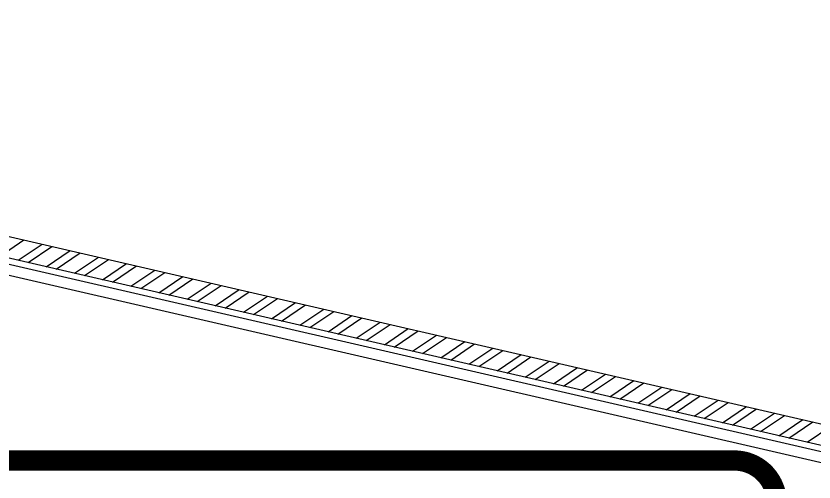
# Model space of a CAD drawing. Header units: inches. Extents: x 299.4 to 319.5, y -77.1 to -60.4.
# Drawn here: x 307.43 to 309.788, y -65.497 to -64.12 of the extents above; entities that cross this region are included whole.
import ezdxf

# ---------------------------------------------------------------- set-up
doc = ezdxf.new("R2010")
doc.units = ezdxf.units.IN
doc.header["$MEASUREMENT"] = 0
doc.layers.add('FSBP-ACCESSORY-FIRESTONE', color=7, linetype='CONTINUOUS')
doc.layers.add('FSBP-MEMBRANE', color=7, linetype='CONTINUOUS')

msp = doc.modelspace()

# ---------------------------------------------------------------- linework, layer by layer
at = {"layer": 'FSBP-ACCESSORY-FIRESTONE'}
for p, q in [((304.06539, -64.00039), (309.97267, -65.36293)), ((309.89981, -65.41026), (304.1144, -64.07584)), ((309.86645, -65.42102), (304.1419, -64.10064)), ((304.13488, -64.13109), (309.85942, -65.45147)), ((307.38213, -64.82955), (307.45297, -64.78175)), ((307.43596, -64.84197), (307.5068, -64.79417)), ((307.4654, -64.84876), (307.53624, -64.80096)), ((307.51923, -64.86117), (307.59007, -64.81337)), ((307.54867, -64.86797), (307.61951, -64.82016)), ((307.6025, -64.88038), (307.67334, -64.83258)), ((307.63194, -64.88717), (307.70278, -64.83937)), ((307.68577, -64.89959), (307.75661, -64.85179)), ((307.71521, -64.90638), (307.78605, -64.85858)), ((307.76904, -64.9188), (307.83988, -64.87099)), ((307.79849, -64.92559), (307.86932, -64.87778)), ((307.85232, -64.938), (307.92315, -64.8902)), ((307.88176, -64.94479), (307.9526, -64.89699)), ((307.93559, -64.95721), (308.00643, -64.90941)), ((307.96503, -64.964), (308.03587, -64.9162)), ((308.01886, -64.97642), (308.0897, -64.92861)), ((308.0483, -64.98321), (308.11914, -64.9354)), ((308.10213, -64.99562), (308.17297, -64.94782)), ((308.13157, -65.00241), (308.20241, -64.95461)), ((308.1854, -65.01483), (308.25624, -64.96703)), ((308.21484, -65.02162), (308.28568, -64.97382)), ((308.26867, -65.03404), (308.33951, -64.98623)), ((308.29812, -65.04083), (308.36895, -64.99303)), ((308.35195, -65.05324), (308.42278, -65.00544)), ((308.38139, -65.06003), (308.45222, -65.01223)), ((308.43522, -65.07245), (308.50606, -65.02465)), ((308.46466, -65.07924), (308.5355, -65.03144)), ((308.51849, -65.09166), (308.58933, -65.04386)), ((308.54793, -65.09845), (308.61877, -65.05065)), ((308.60176, -65.11086), (308.6726, -65.06306)), ((308.6312, -65.11765), (308.70204, -65.06985)), ((308.68503, -65.13007), (308.75587, -65.08227)), ((308.71447, -65.13686), (308.78531, -65.08906)), ((308.7683, -65.14928), (308.83914, -65.10148)), ((308.79774, -65.15607), (308.86858, -65.10827)), ((308.85158, -65.16848), (308.92241, -65.12068)), ((308.88102, -65.17528), (308.95185, -65.12747)), ((308.93485, -65.18769), (309.00569, -65.13989)), ((308.96429, -65.19448), (309.03513, -65.14668)), ((309.01812, -65.2069), (309.08896, -65.1591)), ((309.04756, -65.21369), (309.1184, -65.16589)), ((309.10139, -65.22611), (309.17223, -65.1783)), ((309.13083, -65.2329), (309.20167, -65.18509)), ((309.18466, -65.24531), (309.2555, -65.19751)), ((309.2141, -65.2521), (309.28494, -65.2043)), ((309.26793, -65.26452), (309.33877, -65.21672)), ((309.29737, -65.27131), (309.36821, -65.22351)), ((309.35121, -65.28373), (309.42204, -65.23592)), ((309.38065, -65.29052), (309.45148, -65.24271)), ((309.43448, -65.30293), (309.50531, -65.25513)), ((309.46392, -65.30972), (309.53476, -65.26192)), ((309.51775, -65.32214), (309.58859, -65.27434)), ((309.54719, -65.32893), (309.61803, -65.28113)), ((309.60102, -65.34135), (309.67186, -65.29354)), ((309.63046, -65.34814), (309.7013, -65.30034)), ((309.68429, -65.36055), (309.75513, -65.31275)), ((309.71373, -65.36734), (309.78457, -65.31954)), ((309.76756, -65.37976), (309.8384, -65.33196))]:
    msp.add_line(p, q, dxfattribs=at)
at = {"layer": 'FSBP-MEMBRANE', "linetype": 'Continuous', "const_width": 0.06}
msp.add_lwpolyline([(308.51403, -65.43365), (305.79239, -65.43365)], dxfattribs=at)
msp.add_lwpolyline([(309.67794, -72.43932), (309.67794, -65.55865, 0.4142136), (309.55294, -65.43365), (309.35895, -65.43365), (308.51161, -65.43365)], format="xyb", dxfattribs=at)

doc.saveas('drawing.dxf')
